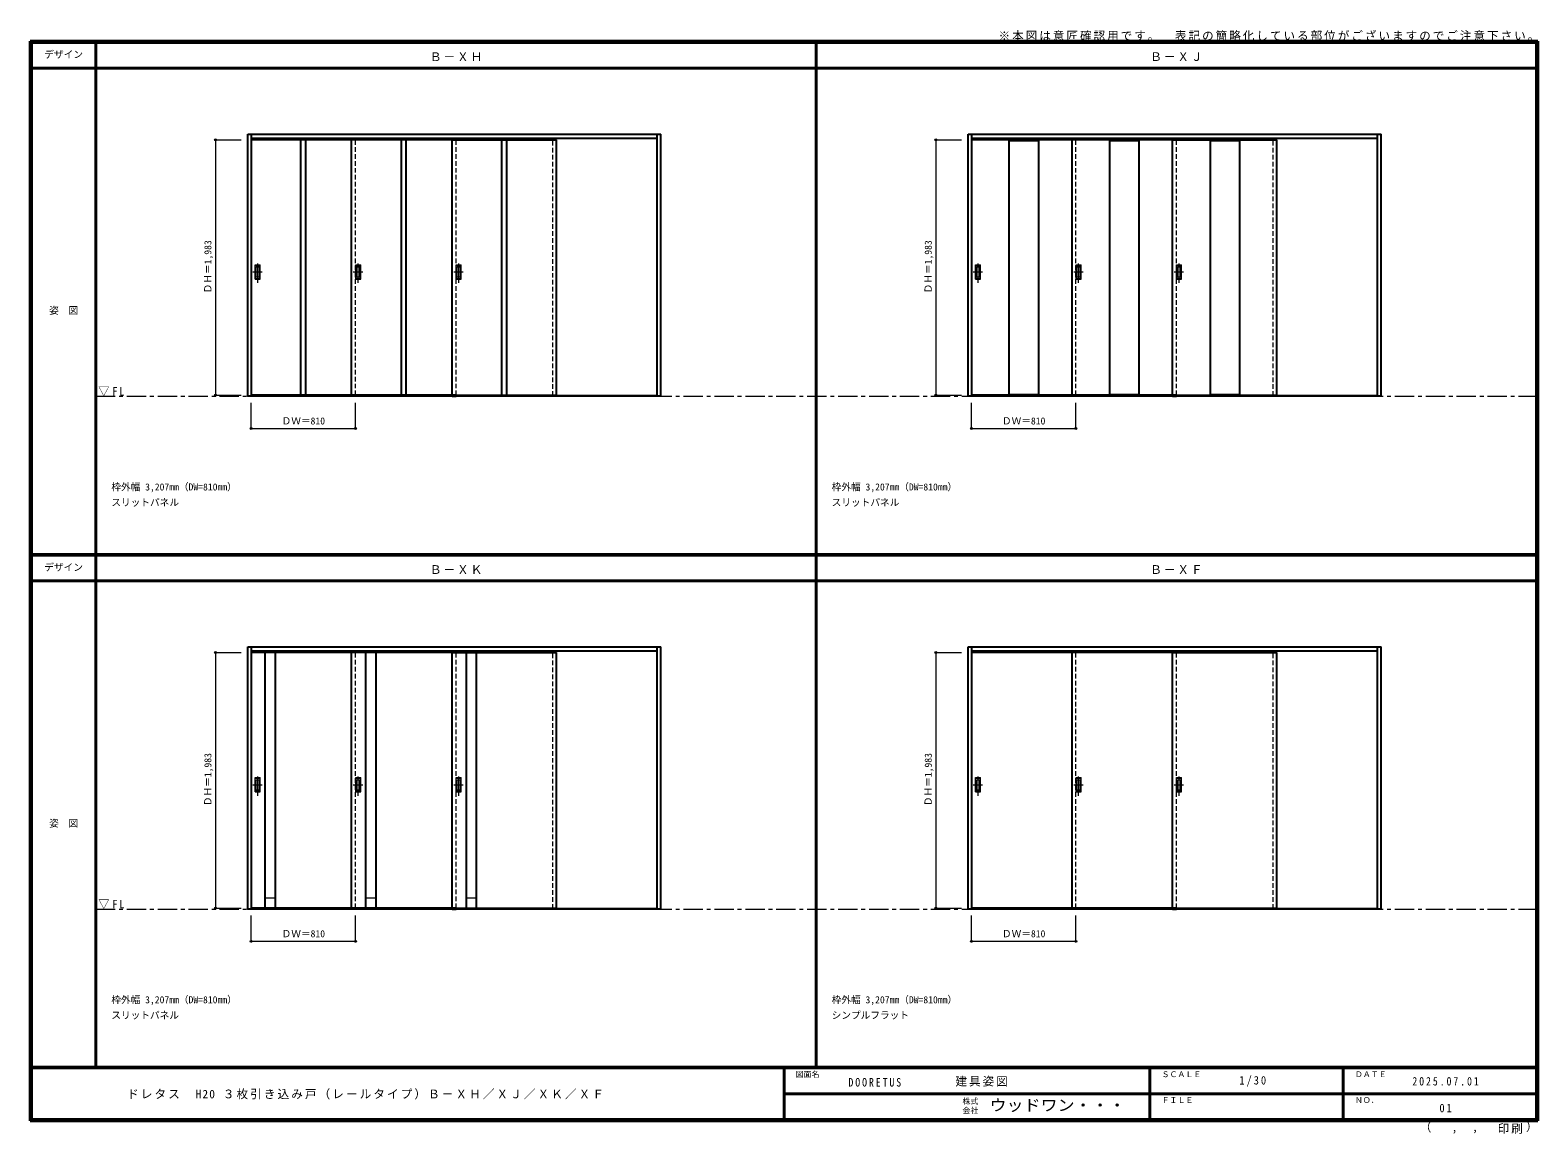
# Model space of a CAD drawing. Units: millimetres, scale not verified. Extents: x -6000 to 5700, y -4307 to 4260.
import ezdxf
from ezdxf.enums import TextEntityAlignment as Align

# ---------------------------------------------------------------- set-up
doc = ezdxf.new("R2010")
doc.units = ezdxf.units.MM
doc.header["$LTSCALE"] = 30
doc.header["$PDMODE"] = 32
doc.header["$PDSIZE"] = 15
doc.linetypes.add('CHAIN1', pattern=[8, 5, -1, 1, -1])
doc.linetypes.add('DASHED1', pattern=[1.8, 1.2, -0.6])
for name, color, linetype, lineweight in [('0-1_通り芯', 7, 'CHAIN1', 18), ('0-2_扉', 3, 'Continuous', 25), ('0-3_仕上げ', 3, 'Continuous', 25), ('0-4_枠', 3, 'Continuous', 25), ('0-6_引手', 7, 'Continuous', 18), ('0-B_寸法', 4, 'Continuous', 9), ('F-1_枠', 6, 'Continuous', 40)]:
    doc.layers.add(name, color=color, linetype=linetype, lineweight=lineweight)
doc.layers.add('0-A_文字', color=7, linetype='Continuous')
doc.layers.add('F-A_文字', color=7, linetype='Continuous')
doc.styles.add('ＭＳ ゴシック', font='')
doc.styles.get('ＭＳ ゴシック').set_extended_font_data('MS Gothic')

msp = doc.modelspace()

# ---------------------------------------------------------------- linework, layer by layer
at = {"layer": '0-1_通り芯'}
for p, q in [((-5490, 1418), (5690, 1418)), ((-5490, -2562.5), (5690, -2562.5))]:
    msp.add_line(p, q, dxfattribs=at)
at = {"layer": '0-2_扉', "color": 4, "linetype": 'DASHED1', "lineweight": 9}
for p, q in [((-4285, 1426), (-4285, 3409)), ((-4282, 3409), (-4285, 3409)), ((-3475, 1426), (-3475, 3409)), ((-2695, 1426), (-2695, 3409)), ((-1945, 1421), (-1945, 3423)), ((-1915, 1421), (-1915, 3423)), ((1305, 1426), (1305, 3409)), ((1308, 3409), (1305, 3409)), ((2115, 1426), (2115, 3409)), ((2895, 1426), (2895, 3409)), ((3645, 1421), (3645, 3423)), ((3675, 1421), (3675, 3423)), ((-4282, 1426), (-4285, 1426)), ((1308, 1426), (1305, 1426)), ((-4285, -2554.5), (-4285, -571.5)), ((-4282, -571.5), (-4285, -571.5)), ((-3475, -2554.5), (-3475, -571.5)), ((-2695, -2554.5), (-2695, -571.5)), ((-1945, -2559.5), (-1945, -557.5)), ((-1915, -2559.5), (-1915, -557.5)), ((1305, -2554.5), (1305, -571.5)), ((1308, -571.5), (1305, -571.5)), ((2115, -2554.5), (2115, -571.5)), ((2895, -2554.5), (2895, -571.5)), ((3645, -2559.5), (3645, -557.5)), ((3675, -2559.5), (3675, -557.5)), ((-4282, -2554.5), (-4285, -2554.5)), ((1308, -2554.5), (1305, -2554.5))]:
    msp.add_line(p, q, dxfattribs=at)
at = {"layer": '0-2_扉'}
for p, q in [((-3475, 3409), (-4282, 3409)), ((-3899, 1426), (-3899, 3409)), ((-3861, 1426), (-3861, 3409)), ((-3505, 1426), (-3505, 3409)), ((-2695, 3409), (-3505, 3409)), ((-3119, 1426), (-3119, 3409)), ((-3081, 1426), (-3081, 3409)), ((-2725, 1426), (-2725, 3409)), ((-2725, 3409), (-1915, 3409)), ((-2339, 1426), (-2339, 3409)), ((-2301, 1426), (-2301, 3409)), ((-1915, 1426), (-1915, 3409)), ((2085, 3409), (1308, 3409)), ((1596, 3409), (1596, 1426)), ((1824, 3409), (1824, 1426)), ((2085, 1426), (2085, 3409)), ((2895, 3409), (2085, 3409)), ((2376, 3409), (2376, 1426)), ((2604, 3409), (2604, 1426)), ((2865, 1426), (2865, 3409)), ((2865, 3409), (3675, 3409)), ((3156, 3409), (3156, 1426)), ((3384, 3409), (3384, 1426)), ((3675, 1426), (3675, 3409)), ((-3475, 1426), (-4282, 1426)), ((-2695, 1426), (-3505, 1426)), ((-2725, 1426), (-1915, 1426)), ((-2725, 1418), (-2695, 1418)), ((2085, 1426), (1308, 1426)), ((2895, 1426), (2085, 1426)), ((2865, 1426), (3675, 1426)), ((2865, 1418), (2895, 1418)), ((-3475, -571.5), (-4282, -571.5)), ((-3505, -2554.5), (-3505, -571.5)), ((-2695, -571.5), (-3505, -571.5)), ((-2725, -2554.5), (-2725, -571.5)), ((-2725, -571.5), (-1915, -571.5)), ((-1915, -2554.5), (-1915, -571.5)), ((2115, -571.5), (1308, -571.5)), ((2085, -2554.5), (2085, -571.5)), ((2895, -571.5), (2085, -571.5)), ((2865, -2554.5), (2865, -571.5)), ((2865, -571.5), (3675, -571.5)), ((3675, -2554.5), (3675, -571.5)), ((-3475, -2554.5), (-4282, -2554.5)), ((-2695, -2554.5), (-3505, -2554.5)), ((-2725, -2554.5), (-1915, -2554.5)), ((-2725, -2562.5), (-2695, -2562.5)), ((2115, -2554.5), (1308, -2554.5)), ((2895, -2554.5), (2085, -2554.5)), ((2865, -2554.5), (3675, -2554.5)), ((2865, -2562.5), (2895, -2562.5))]:
    msp.add_line(p, q, dxfattribs=at)
at = {"layer": '0-2_扉', "color": 7, "lineweight": 18}
for p, q in [((1596, 3401), (1824, 3401)), ((2376, 3401), (2604, 3401)), ((3156, 3401), (3384, 3401)), ((1596, 1434), (1824, 1434)), ((2376, 1434), (2604, 1434)), ((3156, 1434), (3384, 1434))]:
    msp.add_line(p, q, dxfattribs=at)
at = {"layer": '0-3_仕上げ'}
for p, q in [((-4175, -2554.5), (-4175, -571.5)), ((-4095, -2554.5), (-4095, -571.5)), ((-3395, -2554.5), (-3395, -571.5)), ((-3315, -2554.5), (-3315, -571.5)), ((-2615, -2554.5), (-2615, -571.5)), ((-2535, -2554.5), (-2535, -571.5))]:
    msp.add_line(p, q, dxfattribs=at)
at = {"layer": '0-3_仕上げ', "color": 7, "lineweight": 18}
for p, q in [((-4175, -2474.5), (-4095, -2474.5)), ((-3395, -2474.5), (-3315, -2474.5)), ((-2615, -2474.5), (-2535, -2474.5))]:
    msp.add_line(p, q, dxfattribs=at)
at = {"layer": '0-4_枠'}
for p, q in [((-4312, 3453), (-1105, 3453)), ((-4282, 1418), (-4282, 3453)), ((-4282, 3423), (-1135, 3423)), ((-1135, 1418), (-1135, 3453)), ((-1105, 1418), (-1105, 3453)), ((1278, 3453), (4485, 3453)), ((1308, 1418), (1308, 3453)), ((1308, 3423), (4455, 3423)), ((4455, 1418), (4455, 3453)), ((4485, 1418), (4485, 3453)), ((-1135, 1421), (-4282, 1421)), ((-1135, 1418), (-4282, 1418)), ((-1105, 1418), (-1135, 1418)), ((4455, 1421), (1308, 1421)), ((4455, 1418), (1308, 1418)), ((4485, 1418), (4455, 1418)), ((-4312, -527.5), (-1105, -527.5)), ((-4282, -2562.5), (-4282, -527.5)), ((-4282, -557.5), (-1135, -557.5)), ((-1135, -2562.5), (-1135, -527.5)), ((-1105, -2562.5), (-1105, -527.5)), ((1278, -527.5), (4485, -527.5)), ((1308, -2562.5), (1308, -527.5)), ((1308, -557.5), (4455, -557.5)), ((4455, -2562.5), (4455, -527.5)), ((4485, -2562.5), (4485, -527.5)), ((-1135, -2559.5), (-4282, -2559.5)), ((-1135, -2562.5), (-4282, -2562.5)), ((-1105, -2562.5), (-1135, -2562.5)), ((4455, -2559.5), (1308, -2559.5)), ((4455, -2562.5), (1308, -2562.5)), ((4485, -2562.5), (4455, -2562.5))]:
    msp.add_line(p, q, dxfattribs=at)
for points in [[(-4282, 1418), (-4312, 1418), (-4312, 3453)], [(1308, 1418), (1278, 1418), (1278, 3453)], [(-4282, -2562.5), (-4312, -2562.5), (-4312, -527.5)], [(1308, -2562.5), (1278, -2562.5), (1278, -527.5)]]:
    msp.add_lwpolyline(points, dxfattribs=at)
at = {"layer": '0-6_引手', "linetype": 'CHAIN1'}
for p, q in [((-4234, 2298.27), (-4234, 2469.12)), ((-3454, 2298.27), (-3454, 2469.12)), ((-2674, 2298.27), (-2674, 2469.12)), ((1356, 2298.27), (1356, 2469.12)), ((2136, 2298.27), (2136, 2469.12)), ((2916, 2298.27), (2916, 2469.12)), ((-4272.07, 2383.5), (-4199.56, 2383.5)), ((-3492.07, 2383.5), (-3419.56, 2383.5)), ((-2712.07, 2383.5), (-2639.56, 2383.5)), ((1317.93, 2383.5), (1390.43, 2383.5)), ((2097.93, 2383.5), (2170.43, 2383.5)), ((2877.93, 2383.5), (2950.43, 2383.5)), ((-4234, -1682.23), (-4234, -1511.38)), ((-3454, -1682.23), (-3454, -1511.38)), ((-2674, -1682.23), (-2674, -1511.38)), ((1356, -1682.23), (1356, -1511.38)), ((2136, -1682.23), (2136, -1511.38)), ((2916, -1682.23), (2916, -1511.38)), ((-4272.07, -1597), (-4199.56, -1597)), ((-3492.07, -1597), (-3419.56, -1597)), ((-2712.07, -1597), (-2639.56, -1597)), ((1317.93, -1597), (1390.43, -1597)), ((2097.93, -1597), (2170.43, -1597)), ((2877.93, -1597), (2950.43, -1597))]:
    msp.add_line(p, q, dxfattribs=at)
at = {"layer": '0-6_引手'}
for p, q in [((-4253, 2438.5), (-4215, 2438.5)), ((-4253, 2328.5), (-4253, 2438.5)), ((-4246.5, 2422.5), (-4221.5, 2422.5)), ((-4246.5, 2344.5), (-4246.5, 2422.5)), ((-4246.5, 2344.5), (-4221.5, 2344.5)), ((-4221.5, 2344.5), (-4221.5, 2422.5)), ((-4215, 2328.5), (-4215, 2438.5)), ((-3473, 2438.5), (-3435, 2438.5)), ((-3473, 2328.5), (-3473, 2438.5)), ((-3466.5, 2422.5), (-3441.5, 2422.5)), ((-3466.5, 2344.5), (-3466.5, 2422.5)), ((-3466.5, 2344.5), (-3441.5, 2344.5)), ((-3441.5, 2344.5), (-3441.5, 2422.5)), ((-3435, 2328.5), (-3435, 2438.5)), ((-2693, 2438.5), (-2655, 2438.5)), ((-2693, 2328.5), (-2693, 2438.5)), ((-2686.5, 2422.5), (-2661.5, 2422.5)), ((-2686.5, 2344.5), (-2686.5, 2422.5)), ((-2686.5, 2344.5), (-2661.5, 2344.5)), ((-2661.5, 2344.5), (-2661.5, 2422.5)), ((-2655, 2328.5), (-2655, 2438.5)), ((1337, 2438.5), (1375, 2438.5)), ((1337, 2328.5), (1337, 2438.5)), ((1343.5, 2422.5), (1368.5, 2422.5)), ((1343.5, 2344.5), (1343.5, 2422.5)), ((1343.5, 2344.5), (1368.5, 2344.5)), ((1368.5, 2344.5), (1368.5, 2422.5)), ((1375, 2328.5), (1375, 2438.5)), ((2117, 2438.5), (2155, 2438.5)), ((2117, 2328.5), (2117, 2438.5)), ((2123.5, 2422.5), (2148.5, 2422.5)), ((2123.5, 2344.5), (2123.5, 2422.5)), ((2123.5, 2344.5), (2148.5, 2344.5)), ((2148.5, 2344.5), (2148.5, 2422.5)), ((2155, 2328.5), (2155, 2438.5)), ((2897, 2438.5), (2935, 2438.5)), ((2897, 2328.5), (2897, 2438.5)), ((2903.5, 2422.5), (2928.5, 2422.5)), ((2903.5, 2344.5), (2903.5, 2422.5)), ((2903.5, 2344.5), (2928.5, 2344.5)), ((2928.5, 2344.5), (2928.5, 2422.5)), ((2935, 2328.5), (2935, 2438.5)), ((-4253, 2328.5), (-4215, 2328.5)), ((-3473, 2328.5), (-3435, 2328.5)), ((-2693, 2328.5), (-2655, 2328.5)), ((1337, 2328.5), (1375, 2328.5)), ((2117, 2328.5), (2155, 2328.5)), ((2897, 2328.5), (2935, 2328.5)), ((-4246.5, -1636), (-4246.5, -1558)), ((-4246.5, -1558), (-4221.5, -1558)), ((-4246.5, -1636), (-4221.5, -1636)), ((-4221.5, -1636), (-4221.5, -1558)), ((-4215, -1652), (-4215, -1542)), ((-3466.5, -1636), (-3466.5, -1558)), ((-3466.5, -1558), (-3441.5, -1558)), ((-3466.5, -1636), (-3441.5, -1636)), ((-3441.5, -1636), (-3441.5, -1558)), ((-3435, -1652), (-3435, -1542)), ((-2686.5, -1636), (-2686.5, -1558)), ((-2686.5, -1558), (-2661.5, -1558)), ((-2686.5, -1636), (-2661.5, -1636)), ((-2661.5, -1636), (-2661.5, -1558)), ((-2655, -1652), (-2655, -1542)), ((1337, -1542), (1375, -1542)), ((1337, -1652), (1337, -1542)), ((1343.5, -1558), (1368.5, -1558)), ((1343.5, -1636), (1343.5, -1558)), ((1343.5, -1636), (1368.5, -1636)), ((1368.5, -1636), (1368.5, -1558)), ((1375, -1652), (1375, -1542)), ((2117, -1542), (2155, -1542)), ((2117, -1652), (2117, -1542)), ((2123.5, -1558), (2148.5, -1558)), ((2123.5, -1636), (2123.5, -1558)), ((2123.5, -1636), (2148.5, -1636)), ((2148.5, -1636), (2148.5, -1558)), ((2155, -1652), (2155, -1542)), ((2897, -1542), (2935, -1542)), ((2897, -1652), (2897, -1542)), ((2903.5, -1558), (2928.5, -1558)), ((2903.5, -1636), (2903.5, -1558)), ((2903.5, -1636), (2928.5, -1636)), ((2928.5, -1636), (2928.5, -1558)), ((2935, -1652), (2935, -1542)), ((-4253, -1652), (-4215, -1652)), ((-3473, -1652), (-3435, -1652)), ((-2693, -1652), (-2655, -1652)), ((1337, -1652), (1375, -1652)), ((2117, -1652), (2155, -1652)), ((2897, -1652), (2935, -1652))]:
    msp.add_line(p, q, dxfattribs=at)
at = {"layer": '0-6_引手', "linetype": 'DASHED1'}
for p, q in [((-4218, 2332.5), (-4218, 2434.5)), ((-3438, 2332.5), (-3438, 2434.5)), ((-2658, 2332.5), (-2658, 2434.5)), ((1372, 2332.5), (1372, 2434.5)), ((2152, 2332.5), (2152, 2434.5)), ((2932, 2332.5), (2932, 2434.5)), ((-4250, 2332.5), (-4218, 2332.5)), ((-3470, 2332.5), (-3438, 2332.5)), ((-2690, 2332.5), (-2658, 2332.5)), ((1340, 2332.5), (1372, 2332.5)), ((2120, 2332.5), (2152, 2332.5)), ((2900, 2332.5), (2932, 2332.5)), ((-4250, -1546), (-4218, -1546)), ((-4250, -1648), (-4250, -1546)), ((-3470, -1546), (-3438, -1546)), ((-3470, -1648), (-3470, -1546)), ((-2690, -1546), (-2658, -1546)), ((-2690, -1648), (-2690, -1546)), ((1372, -1648), (1372, -1546)), ((2152, -1648), (2152, -1546)), ((2932, -1648), (2932, -1546)), ((1340, -1648), (1372, -1648)), ((2120, -1648), (2152, -1648)), ((2900, -1648), (2932, -1648))]:
    msp.add_line(p, q, dxfattribs=at)
for points in [[(-4250, 2332.5), (-4250, 2434.5), (-4218, 2434.5)], [(-3470, 2332.5), (-3470, 2434.5), (-3438, 2434.5)], [(-2690, 2332.5), (-2690, 2434.5), (-2658, 2434.5)], [(1340, 2332.5), (1340, 2434.5), (1372, 2434.5)], [(2120, 2332.5), (2120, 2434.5), (2152, 2434.5)], [(2900, 2332.5), (2900, 2434.5), (2932, 2434.5)], [(-4250, -1648), (-4218, -1648), (-4218, -1546)], [(-3470, -1648), (-3438, -1648), (-3438, -1546)], [(-2690, -1648), (-2658, -1648), (-2658, -1546)], [(1340, -1648), (1340, -1546), (1372, -1546)], [(2120, -1648), (2120, -1546), (2152, -1546)], [(2900, -1648), (2900, -1546), (2932, -1546)]]:
    msp.add_lwpolyline(points, dxfattribs=at)
at = {"layer": '0-6_引手'}
for points in [[(-4253, -1652), (-4253, -1542), (-4215, -1542)], [(-3473, -1652), (-3473, -1542), (-3435, -1542)], [(-2693, -1652), (-2693, -1542), (-2655, -1542)]]:
    msp.add_lwpolyline(points, dxfattribs=at)
at = {"layer": '0-B_寸法'}
for p, q in [((-4562, 3409), (-4362, 3409)), ((-4562, 3409), (-4562, 1426)), ((1028, 3409), (1228, 3409)), ((1028, 3409), (1028, 1426)), ((-4562, 1426), (-4362, 1426)), ((1028, 1426), (1228, 1426)), ((-4285, 1168), (-4285, 1368)), ((-3475, 1168), (-3475, 1368)), ((1305, 1168), (1305, 1368)), ((2115, 1168), (2115, 1368)), ((-4285, 1168), (-3475, 1168)), ((1305, 1168), (2115, 1168)), ((-4562, -571.5), (-4562, -2554.5)), ((-4562, -571.5), (-4362, -571.5)), ((1028, -571.5), (1228, -571.5)), ((1028, -571.5), (1028, -2554.5)), ((-4562, -2554.5), (-4362, -2554.5)), ((1028, -2554.5), (1228, -2554.5)), ((-4285, -2812.5), (-4285, -2612.5)), ((-3475, -2812.5), (-3475, -2612.5)), ((1305, -2812.5), (1305, -2612.5)), ((2115, -2812.5), (2115, -2612.5)), ((-4285, -2812.5), (-3475, -2812.5)), ((1305, -2812.5), (2115, -2812.5))]:
    msp.add_line(p, q, dxfattribs=at)
at = {"layer": '0-B_寸法', "color": 7}
for p in [(-4562, 3409), (1028, 3409), (-4562, 1426), (1028, 1426), (-4285, 1168), (-3475, 1168), (1305, 1168), (2115, 1168), (-4562, -571.5), (1028, -571.5), (-4562, -2554.5), (1028, -2554.5), (-4285, -2812.5), (-3475, -2812.5), (1305, -2812.5), (2115, -2812.5)]:
    msp.add_point(p, dxfattribs=at)
at = {"layer": 'F-1_枠'}
for p, q in [((-6000, 4175), (5700, 4175)), ((-6000, 4175), (-6000, -4205)), ((-6000, 4170), (5700, 4170)), ((-6000, 4165), (5700, 4165)), ((-5995, 4175), (-5995, -4205)), ((-5990, 4175), (-5990, -4205)), ((-5490, 4175), (-5490, -3790)), ((100, -3790), (100, 4175)), ((5690, 4175), (5690, -4205)), ((5695, 4175), (5695, -4205)), ((5700, 4175), (5700, -4205)), ((-6000, 3965), (5700, 3965)), ((-6000, 190.5), (5700, 190.5)), ((-6000, 187.5), (5700, 187.5)), ((-6000, 184.5), (5700, 184.5)), ((-6000, -15.5), (5700, -15.5)), ((5700, -3790), (-6000, -3790)), ((5700, -3795), (-6000, -3795)), ((-150, -3795), (-150, -4195)), ((2690, -3795), (2690, -4195)), ((4190, -3795), (4190, -4195)), ((-150, -3995), (5690, -3995.01)), ((5700, -4195), (-6000, -4195)), ((5700, -4200), (-6000, -4200)), ((5700, -4205), (-6000, -4205))]:
    msp.add_line(p, q, dxfattribs=at)

# ---------------------------------------------------------------- texts
at = {"layer": '0-A_文字', "style": 'ＭＳ ゴシック'}
for s, p in [('枠外幅 3,207mm（DW=810mm）', (-5370, 670.5)), ('枠外幅 3,207mm（DW=810mm）', (220, 670.5)), ('スリットパネル', (-5370, 550.5)), ('スリットパネル', (220, 550.5)), ('枠外幅 3,207mm（DW=810mm）', (-5370, -3310)), ('枠外幅 3,207mm（DW=810mm）', (220, -3310)), ('スリットパネル', (-5370, -3430)), ('シンプルフラット', (220, -3430))]:
    msp.add_text(s, height=54.99, dxfattribs=at).set_placement(p, align=Align.BOTTOM_LEFT)
at = {"layer": '0-A_文字', "char_height": 65.98, "attachment_point": 7, "style": 'ＭＳ ゴシック'}
for s, insert in [('\\T1.17;※本図は意匠確認用です。\u3000表記の簡略化している部位がございますのでご注意下さい。', (1515, 4175)), ('\\T1.17;Ｂ－ＸＨ', (-2897.5, 4020)), ('\\T1.17;Ｂ－ＸＪ', (2692.5, 4020)), ('\\T1.26;\\W0.95;▽FL', (-5471.25, 1418)), ('\\T1.17;Ｂ－ＸＫ', (-2897.5, 39.5)), ('\\T1.17;Ｂ－ＸＦ', (2692.5, 39.5)), ('\\T1.26;\\W0.95;▽FL', (-5471.25, -2562.5))]:
    msp.add_mtext(s, dxfattribs=dict(at, insert=insert))
at = {"layer": '0-B_寸法', "color": 7, "style": 'ＭＳ ゴシック'}
for p in [(-4577, 2217.25), (1013, 2217.25), (-4577, -1763.25), (1013, -1763.25)]:
    msp.add_text('ＤＨ＝1,983', height=54.99, rotation=90, dxfattribs=at).set_placement(p, align=Align.BOTTOM_LEFT)
for p in [(-4048.75, 1183), (1541.25, 1183), (-4048.75, -2797.5), (1541.25, -2797.5)]:
    msp.add_text('ＤＷ＝810', height=54.99, dxfattribs=at).set_placement(p, align=Align.BOTTOM_LEFT)
at = {"layer": 'F-A_文字', "style": 'ＭＳ ゴシック'}
for s, height, p in [('デザイン', 54.99, (-5890, 4027.5)), ('姿\u3000図', 54.99, (-5852.5, 2040.25)), ('デザイン', 54.99, (-5890, 47)), ('姿\u3000図', 54.99, (-5852.5, -1940.25)), ('図面名', 43.99, (-60, -3880)), ('ＳＣＡＬＥ', 43.99, (2780, -3880)), ('ＤＡＴＥ', 43.99, (4280, -3880)), ('株式', 43.99, (1235, -4089)), ('ＦＩＬＥ', 43.99, (2780, -4080)), ('ＮＯ．', 43.99, (4280, -4080)), ('会社', 43.99, (1235, -4161)), ('（', 65.98, (4784.03, -4308.31)), ('）', 65.98, (5608.4, -4304.13)), (',', 65.98, (5031.28, -4308.31)), (',', 65.98, (5190.2, -4305.53))]:
    msp.add_text(s, height=height, dxfattribs=at).set_placement(p, align=Align.BOTTOM_LEFT)
at = {"layer": 'F-A_文字', "style": 'ＭＳ ゴシック', "width": 1.1}
msp.add_text('ウッドワン・・・', height=87.98, dxfattribs=at).set_placement((1445, -4155), align=Align.BOTTOM_LEFT)
at = {"layer": 'F-A_文字', "char_height": 65.98, "attachment_point": 7, "style": 'ＭＳ ゴシック'}
for s, insert in [('\\T1.17;建具姿図', (1180.42, -3940)), ('\\T1.38;\\W0.9;1/30', (3383.75, -3940)), ('\\T1.18;ドレタス\u3000H20\\~３枚引き込み戸（レールタイプ）Ｂ－ＸＨ／ＸＪ／ＸＫ／ＸＦ', (-5247.55, -4040)), ('\\T1.39;\\W0.85;DOORETUS', (350, -3940.79)), ('\\T1.39;\\W0.85;2025.07.01', (4726.25, -3932.5)), ('\\T1.36;\\W0.9;01', (4936.25, -4140)), ('\\T1.17;印刷', (5388.15, -4306.92))]:
    msp.add_mtext(s, dxfattribs=dict(at, insert=insert))

doc.saveas('drawing.dxf')
